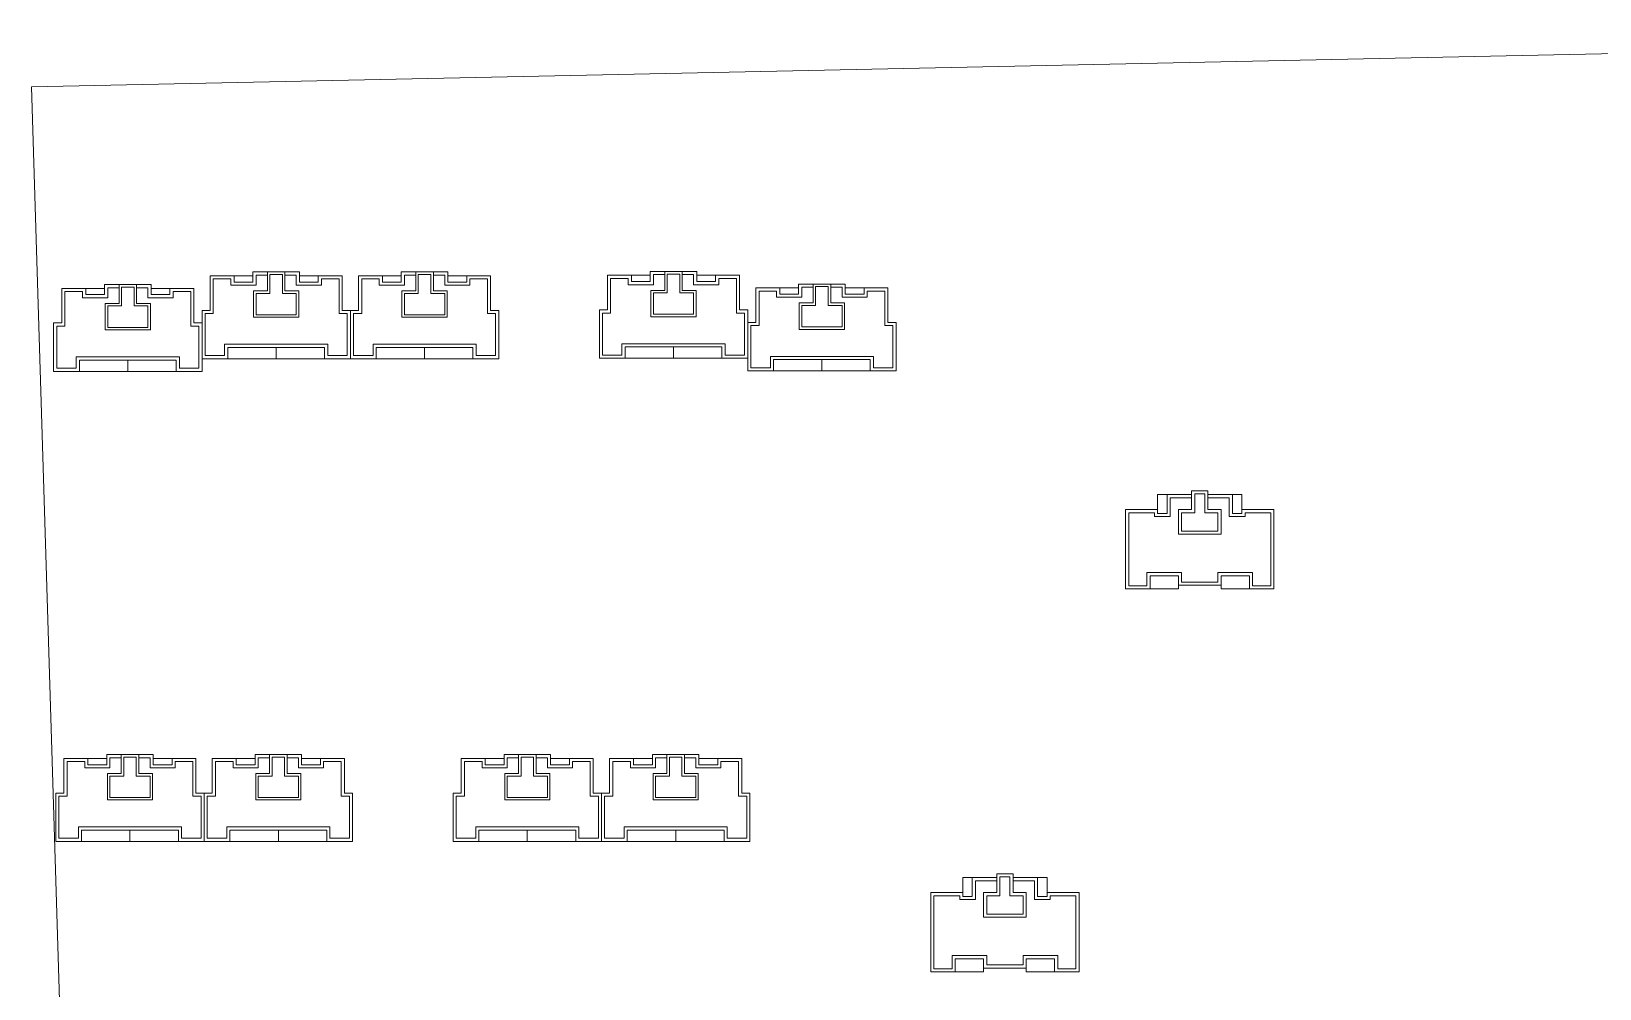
# Model space of a CAD drawing. Extents: x 208319 to 271319, y 1003 to 45500.
# Drawn here: x 211812 to 214805, y 5629 to 7455 of the extents above; entities that cross this region are included whole.
import ezdxf

# ---------------------------------------------------------------- set-up
doc = ezdxf.new("R2010")
doc.units = 0
doc.header["$LTSCALE"] = 1000
doc.header["$MEASUREMENT"] = 0
doc.layers.add('140', color=2, linetype='Continuous', lineweight=5)

msp = doc.modelspace()

# ---------------------------------------------------------------- linework, layer by layer
at = {"layer": '140', "color": 7}
for p, q in [((216837.6, 7455.5), (211812, 7350)), ((211812, 7350), (211911.3, 4136.3)), ((212153.3, 6989.3), (212198.9, 6989.3)), ((212153.3, 6923.3), (212153.3, 6989.3)), ((212159.3, 6983.3), (212192.9, 6983.3)), ((212159.3, 6917.3), (212159.3, 6983.3)), ((212192.9, 6983.3), (212192.9, 6971.3)), ((212196.5, 6989.3), (212198.9, 6989.3)), ((212198.9, 6989.3), (212234.9, 6989.3)), ((212198.9, 6989.3), (212198.9, 6977.3)), ((212198.9, 6977.3), (212234.9, 6977.3)), ((212234.9, 6996.5), (212323.7, 6996.5)), ((212234.9, 6977.3), (212234.9, 6996.5)), ((212240.9, 6990.5), (212262.5, 6990.5)), ((212240.9, 6971.3), (212240.9, 6990.5)), ((212262.5, 6996.5), (212262.5, 6960.5)), ((212291.3, 6991.7), (212267.3, 6991.7)), ((212267.3, 6991.7), (212267.3, 6955.7)), ((212291.3, 6955.7), (212291.3, 6991.7)), ((212296.1, 6960.5), (212296.1, 6996.5)), ((212296.1, 6990.5), (212317.7, 6990.5)), ((212317.7, 6990.5), (212317.7, 6971.3)), ((212323.7, 6996.5), (212323.7, 6977.3)), ((212359.7, 6989.3), (212323.7, 6989.3)), ((212323.7, 6977.3), (212359.7, 6977.3)), ((212359.7, 6989.3), (212405.3, 6989.3)), ((212359.7, 6977.3), (212359.7, 6989.3)), ((212365.7, 6983.3), (212399.3, 6983.3)), ((212365.7, 6971.3), (212365.7, 6983.3)), ((212399.3, 6983.3), (212399.3, 6917.3)), ((212405.3, 6989.3), (212405.3, 6923.3)), ((212436.5, 6989.3), (212482.1, 6989.3)), ((212436.5, 6923.3), (212436.5, 6989.3)), ((212442.5, 6983.3), (212476.1, 6983.3)), ((212442.5, 6917.3), (212442.5, 6983.3)), ((212476.1, 6983.3), (212476.1, 6971.3)), ((212479.7, 6989.3), (212482.1, 6989.3)), ((212482.1, 6989.3), (212518.1, 6989.3)), ((212482.1, 6989.3), (212482.1, 6977.3)), ((212482.1, 6977.3), (212518.1, 6977.3)), ((212518.1, 6996.5), (212606.9, 6996.5)), ((212518.1, 6977.3), (212518.1, 6996.5)), ((212524.1, 6990.5), (212545.7, 6990.5)), ((212524.1, 6971.3), (212524.1, 6990.5)), ((212545.7, 6996.5), (212545.7, 6960.5)), ((212574.5, 6991.7), (212550.5, 6991.7)), ((212550.5, 6991.7), (212550.5, 6955.7)), ((212574.5, 6955.7), (212574.5, 6991.7)), ((212579.3, 6960.5), (212579.3, 6996.5)), ((212579.3, 6990.5), (212600.9, 6990.5)), ((212600.9, 6990.5), (212600.9, 6971.3)), ((212606.9, 6996.5), (212606.9, 6977.3)), ((212642.9, 6989.3), (212606.9, 6989.3)), ((212606.9, 6977.3), (212642.9, 6977.3)), ((212642.9, 6989.3), (212688.5, 6989.3)), ((212642.9, 6977.3), (212642.9, 6989.3)), ((212648.9, 6983.3), (212682.5, 6983.3)), ((212648.9, 6971.3), (212648.9, 6983.3)), ((212682.5, 6983.3), (212682.5, 6917.3)), ((212688.5, 6989.3), (212688.5, 6923.3)), ((212911.7, 6990.2), (212957.3, 6990.2)), ((212911.7, 6924.2), (212911.7, 6990.2)), ((212917.7, 6984.2), (212951.3, 6984.2)), ((212917.7, 6918.2), (212917.7, 6984.2)), ((212951.3, 6984.2), (212951.3, 6972.2)), ((212954.9, 6990.2), (212957.3, 6990.2)), ((212957.3, 6990.2), (212993.3, 6990.2)), ((212957.3, 6990.2), (212957.3, 6978.2)), ((212957.3, 6978.2), (212993.3, 6978.2)), ((212993.3, 6997.4), (213082.1, 6997.4)), ((212993.3, 6978.2), (212993.3, 6997.4)), ((212999.3, 6991.4), (213020.9, 6991.4)), ((212999.3, 6972.2), (212999.3, 6991.4)), ((213020.9, 6997.4), (213020.9, 6961.4)), ((213049.7, 6992.6), (213025.7, 6992.6)), ((213025.7, 6992.6), (213025.7, 6956.6)), ((213049.7, 6956.6), (213049.7, 6992.6)), ((213054.5, 6961.4), (213054.5, 6997.4)), ((213054.5, 6991.4), (213076.1, 6991.4)), ((213076.1, 6991.4), (213076.1, 6972.2)), ((213082.1, 6997.4), (213082.1, 6978.2)), ((213118.1, 6990.2), (213082.1, 6990.2)), ((213082.1, 6978.2), (213118.1, 6978.2)), ((213118.1, 6990.2), (213163.7, 6990.2)), ((213118.1, 6978.2), (213118.1, 6990.2)), ((213124.1, 6984.2), (213157.7, 6984.2)), ((213124.1, 6972.2), (213124.1, 6984.2)), ((213157.7, 6984.2), (213157.7, 6918.2)), ((213163.7, 6990.2), (213163.7, 6924.2)), ((211870.1, 6965.3), (211915.7, 6965.3)), ((211870.1, 6899.3), (211870.1, 6965.3)), ((211876.1, 6959.3), (211909.7, 6959.3)), ((211876.1, 6893.3), (211876.1, 6959.3)), ((211909.7, 6959.3), (211909.7, 6947.3)), ((211909.7, 6947.3), (211957.7, 6947.3)), ((211913.3, 6965.3), (211915.7, 6965.3)), ((211915.7, 6965.3), (211951.7, 6965.3)), ((211915.7, 6965.3), (211915.7, 6953.3)), ((211915.7, 6953.3), (211951.7, 6953.3)), ((211951.7, 6972.5), (212040.5, 6972.5)), ((211951.7, 6953.3), (211951.7, 6972.5)), ((211957.7, 6966.5), (211979.3, 6966.5)), ((211957.7, 6947.3), (211957.7, 6966.5)), ((211979.3, 6972.5), (211979.3, 6936.5)), ((212008.1, 6967.7), (211984.1, 6967.7)), ((211984.1, 6967.7), (211984.1, 6931.7)), ((212008.1, 6931.7), (212008.1, 6967.7)), ((212012.9, 6936.5), (212012.9, 6972.5)), ((212012.9, 6966.5), (212034.5, 6966.5)), ((212034.5, 6966.5), (212034.5, 6947.3)), ((212034.5, 6947.3), (212082.5, 6947.3)), ((212040.5, 6972.5), (212040.5, 6953.3)), ((212076.5, 6965.3), (212040.5, 6965.3)), ((212040.5, 6953.3), (212076.5, 6953.3)), ((212076.5, 6965.3), (212122.1, 6965.3)), ((212076.5, 6953.3), (212076.5, 6965.3)), ((212082.5, 6959.3), (212116.1, 6959.3)), ((212082.5, 6947.3), (212082.5, 6959.3)), ((212116.1, 6959.3), (212116.1, 6893.3)), ((212122.1, 6965.3), (212122.1, 6899.3)), ((212192.9, 6971.3), (212240.9, 6971.3)), ((212236.1, 6960.5), (212236.1, 6910.1)), ((212262.5, 6960.5), (212236.1, 6960.5)), ((212240.9, 6955.7), (212240.9, 6914.9)), ((212267.3, 6955.7), (212240.9, 6955.7)), ((212317.7, 6955.7), (212291.3, 6955.7)), ((212322.5, 6960.5), (212296.1, 6960.5)), ((212317.7, 6971.3), (212365.7, 6971.3)), ((212317.7, 6914.9), (212317.7, 6955.7)), ((212322.5, 6910.1), (212322.5, 6960.5)), ((212476.1, 6971.3), (212524.1, 6971.3)), ((212519.3, 6960.5), (212519.3, 6910.1)), ((212545.7, 6960.5), (212519.3, 6960.5)), ((212524.1, 6955.7), (212524.1, 6914.9)), ((212550.5, 6955.7), (212524.1, 6955.7)), ((212600.9, 6955.7), (212574.5, 6955.7)), ((212605.7, 6960.5), (212579.3, 6960.5)), ((212600.9, 6971.3), (212648.9, 6971.3)), ((212600.9, 6914.9), (212600.9, 6955.7)), ((212605.7, 6910.1), (212605.7, 6960.5)), ((212951.3, 6972.2), (212999.3, 6972.2)), ((212994.5, 6961.4), (212994.5, 6911)), ((213020.9, 6961.4), (212994.5, 6961.4)), ((212999.3, 6956.6), (212999.3, 6915.8)), ((213025.7, 6956.6), (212999.3, 6956.6)), ((213076.1, 6956.6), (213049.7, 6956.6)), ((213080.9, 6961.4), (213054.5, 6961.4)), ((213076.1, 6972.2), (213124.1, 6972.2)), ((213076.1, 6915.8), (213076.1, 6956.6)), ((213080.9, 6911), (213080.9, 6961.4)), ((213194.9, 6966.2), (213240.5, 6966.2)), ((213194.9, 6900.2), (213194.9, 6966.2)), ((213200.9, 6960.2), (213234.5, 6960.2)), ((213200.9, 6894.2), (213200.9, 6960.2)), ((213234.5, 6960.2), (213234.5, 6948.2)), ((213234.5, 6948.2), (213282.5, 6948.2)), ((213238.1, 6966.2), (213240.5, 6966.2)), ((213240.5, 6966.2), (213276.5, 6966.2)), ((213240.5, 6966.2), (213240.5, 6954.2)), ((213240.5, 6954.2), (213276.5, 6954.2)), ((213276.5, 6973.4), (213365.3, 6973.4)), ((213276.5, 6954.2), (213276.5, 6973.4)), ((213282.5, 6967.4), (213304.1, 6967.4)), ((213282.5, 6948.2), (213282.5, 6967.4)), ((213304.1, 6973.4), (213304.1, 6937.4)), ((213332.9, 6968.6), (213308.9, 6968.6)), ((213308.9, 6968.6), (213308.9, 6932.6)), ((213332.9, 6932.6), (213332.9, 6968.6)), ((213337.7, 6937.4), (213337.7, 6973.4)), ((213337.7, 6967.4), (213359.3, 6967.4)), ((213359.3, 6967.4), (213359.3, 6948.2)), ((213359.3, 6948.2), (213407.3, 6948.2)), ((213365.3, 6973.4), (213365.3, 6954.2)), ((213401.3, 6966.2), (213365.3, 6966.2)), ((213365.3, 6954.2), (213401.3, 6954.2)), ((213401.3, 6966.2), (213446.9, 6966.2)), ((213401.3, 6954.2), (213401.3, 6966.2)), ((213407.3, 6960.2), (213440.9, 6960.2)), ((213407.3, 6948.2), (213407.3, 6960.2)), ((213440.9, 6960.2), (213440.9, 6894.2)), ((213446.9, 6966.2), (213446.9, 6900.2)), ((211952.9, 6936.5), (211952.9, 6886.1)), ((211979.3, 6936.5), (211952.9, 6936.5)), ((211957.7, 6931.7), (211957.7, 6890.9)), ((211984.1, 6931.7), (211957.7, 6931.7)), ((212034.5, 6931.7), (212008.1, 6931.7)), ((212039.3, 6936.5), (212012.9, 6936.5)), ((212034.5, 6890.9), (212034.5, 6931.7)), ((212039.3, 6886.1), (212039.3, 6936.5)), ((212137.7, 6923.3), (212153.3, 6923.3)), ((212137.7, 6830.9), (212137.7, 6923.3)), ((212143.7, 6917.3), (212159.3, 6917.3)), ((212143.7, 6836.9), (212143.7, 6917.3)), ((212240.9, 6914.9), (212317.7, 6914.9)), ((212399.3, 6917.3), (212414.9, 6917.3)), ((212405.3, 6923.3), (212420.9, 6923.3)), ((212414.9, 6917.3), (212414.9, 6836.9)), ((212420.9, 6923.3), (212420.9, 6830.9)), ((212420.9, 6923.3), (212436.5, 6923.3)), ((212420.9, 6830.9), (212420.9, 6923.3)), ((212426.9, 6917.3), (212442.5, 6917.3)), ((212426.9, 6836.9), (212426.9, 6917.3)), ((212524.1, 6914.9), (212600.9, 6914.9)), ((212682.5, 6917.3), (212698.1, 6917.3)), ((212688.5, 6923.3), (212704.1, 6923.3)), ((212698.1, 6917.3), (212698.1, 6836.9)), ((212704.1, 6923.3), (212704.1, 6830.9)), ((212896.1, 6924.2), (212911.7, 6924.2)), ((212896.1, 6831.8), (212896.1, 6924.2)), ((212902.1, 6918.2), (212917.7, 6918.2)), ((212902.1, 6837.8), (212902.1, 6918.2)), ((212999.3, 6915.8), (213076.1, 6915.8)), ((213157.7, 6918.2), (213173.3, 6918.2)), ((213163.7, 6924.2), (213179.3, 6924.2)), ((213173.3, 6918.2), (213173.3, 6837.8)), ((213179.3, 6924.2), (213179.3, 6831.8)), ((213277.7, 6937.4), (213277.7, 6887)), ((213304.1, 6937.4), (213277.7, 6937.4)), ((213282.5, 6932.6), (213282.5, 6891.8)), ((213308.9, 6932.6), (213282.5, 6932.6)), ((213359.3, 6932.6), (213332.9, 6932.6)), ((213364.1, 6937.4), (213337.7, 6937.4)), ((213359.3, 6891.8), (213359.3, 6932.6)), ((213364.1, 6887), (213364.1, 6937.4)), ((211854.5, 6899.3), (211870.1, 6899.3)), ((211854.5, 6806.9), (211854.5, 6899.3)), ((211860.5, 6893.3), (211876.1, 6893.3)), ((211860.5, 6812.9), (211860.5, 6893.3)), ((211952.9, 6887.3), (211952.9, 6886.1)), ((211952.9, 6886.1), (212039.3, 6886.1)), ((211957.7, 6890.9), (212034.5, 6890.9)), ((212038.1, 6886.1), (212039.3, 6886.1)), ((212116.1, 6893.3), (212131.7, 6893.3)), ((212122.1, 6899.3), (212137.7, 6899.3)), ((212131.7, 6893.3), (212131.7, 6812.9)), ((212137.7, 6899.3), (212137.7, 6806.9)), ((212236.1, 6911.3), (212236.1, 6910.1)), ((212236.1, 6910.1), (212322.5, 6910.1)), ((212321.3, 6910.1), (212322.5, 6910.1)), ((212519.3, 6911.3), (212519.3, 6910.1)), ((212519.3, 6910.1), (212605.7, 6910.1)), ((212604.5, 6910.1), (212605.7, 6910.1)), ((212994.5, 6912.2), (212994.5, 6911)), ((212994.5, 6911), (213080.9, 6911)), ((213079.7, 6911), (213080.9, 6911)), ((213179.3, 6900.2), (213194.9, 6900.2)), ((213179.3, 6807.8), (213179.3, 6900.2)), ((213185.3, 6894.2), (213200.9, 6894.2)), ((213185.3, 6813.8), (213185.3, 6894.2)), ((213277.7, 6888.2), (213277.7, 6887)), ((213277.7, 6887), (213364.1, 6887)), ((213282.5, 6891.8), (213359.3, 6891.8)), ((213362.9, 6887), (213364.1, 6887)), ((213440.9, 6894.2), (213456.5, 6894.2)), ((213446.9, 6900.2), (213462.5, 6900.2)), ((213456.5, 6894.2), (213456.5, 6813.8)), ((213462.5, 6900.2), (213462.5, 6807.8)), ((212180.9, 6858.5), (212180.9, 6836.9)), ((212279.3, 6858.5), (212180.9, 6858.5)), ((212377.7, 6858.5), (212279.3, 6858.5)), ((212377.7, 6836.9), (212377.7, 6858.5)), ((212464.1, 6858.5), (212464.1, 6836.9)), ((212562.5, 6858.5), (212464.1, 6858.5)), ((212660.9, 6858.5), (212562.5, 6858.5)), ((212660.9, 6836.9), (212660.9, 6858.5)), ((212939.3, 6859.4), (212939.3, 6837.8)), ((213037.7, 6859.4), (212939.3, 6859.4)), ((213136.1, 6859.4), (213037.7, 6859.4)), ((213136.1, 6837.8), (213136.1, 6859.4)), ((211897.7, 6834.5), (211897.7, 6812.9)), ((211996.1, 6834.5), (211897.7, 6834.5)), ((211903.7, 6828.5), (211903.7, 6806.9)), ((211996.1, 6828.5), (211903.7, 6828.5)), ((212094.5, 6834.5), (211996.1, 6834.5)), ((212088.5, 6828.5), (211996.1, 6828.5)), ((211996.1, 6828.5), (211996.1, 6806.9)), ((212088.5, 6806.9), (212088.5, 6828.5)), ((212094.5, 6812.9), (212094.5, 6834.5)), ((212186.9, 6830.9), (212137.7, 6830.9)), ((212180.9, 6836.9), (212143.7, 6836.9)), ((212186.9, 6852.5), (212186.9, 6830.9)), ((212279.3, 6852.5), (212186.9, 6852.5)), ((212279.3, 6830.9), (212186.9, 6830.9)), ((212371.7, 6852.5), (212279.3, 6852.5)), ((212279.3, 6852.5), (212279.3, 6830.9)), ((212279.3, 6830.9), (212371.7, 6830.9)), ((212371.7, 6830.9), (212371.7, 6852.5)), ((212420.9, 6830.9), (212371.7, 6830.9)), ((212414.9, 6836.9), (212377.7, 6836.9)), ((212470.1, 6830.9), (212420.9, 6830.9)), ((212464.1, 6836.9), (212426.9, 6836.9)), ((212470.1, 6852.5), (212470.1, 6830.9)), ((212562.5, 6852.5), (212470.1, 6852.5)), ((212562.5, 6830.9), (212470.1, 6830.9)), ((212654.9, 6852.5), (212562.5, 6852.5)), ((212562.5, 6852.5), (212562.5, 6830.9)), ((212562.5, 6830.9), (212654.9, 6830.9)), ((212654.9, 6830.9), (212654.9, 6852.5)), ((212704.1, 6830.9), (212654.9, 6830.9)), ((212698.1, 6836.9), (212660.9, 6836.9)), ((212945.3, 6831.8), (212896.1, 6831.8)), ((212939.3, 6837.8), (212902.1, 6837.8)), ((212945.3, 6853.4), (212945.3, 6831.8)), ((213037.7, 6853.4), (212945.3, 6853.4)), ((213037.7, 6831.8), (212945.3, 6831.8)), ((213130.1, 6853.4), (213037.7, 6853.4)), ((213037.7, 6853.4), (213037.7, 6831.8)), ((213037.7, 6831.8), (213130.1, 6831.8)), ((213130.1, 6831.8), (213130.1, 6853.4)), ((213179.3, 6831.8), (213130.1, 6831.8)), ((213173.3, 6837.8), (213136.1, 6837.8)), ((213222.5, 6835.4), (213222.5, 6813.8)), ((213320.9, 6835.4), (213222.5, 6835.4)), ((213228.5, 6829.4), (213228.5, 6807.8)), ((213320.9, 6829.4), (213228.5, 6829.4)), ((213419.3, 6835.4), (213320.9, 6835.4)), ((213413.3, 6829.4), (213320.9, 6829.4)), ((213320.9, 6829.4), (213320.9, 6807.8)), ((213413.3, 6807.8), (213413.3, 6829.4)), ((213419.3, 6813.8), (213419.3, 6835.4)), ((211903.7, 6806.9), (211854.5, 6806.9)), ((211897.7, 6812.9), (211860.5, 6812.9)), ((211996.1, 6806.9), (211903.7, 6806.9)), ((211996.1, 6806.9), (212088.5, 6806.9)), ((212137.7, 6806.9), (212088.5, 6806.9)), ((212131.7, 6812.9), (212094.5, 6812.9)), ((213228.5, 6807.8), (213179.3, 6807.8)), ((213222.5, 6813.8), (213185.3, 6813.8)), ((213320.9, 6807.8), (213228.5, 6807.8)), ((213320.9, 6807.8), (213413.3, 6807.8)), ((213462.5, 6807.8), (213413.3, 6807.8)), ((213456.5, 6813.8), (213419.3, 6813.8)), ((213961.7, 6571.9), (213979.7, 6571.9)), ((213961.7, 6543.1), (213961.7, 6571.9)), ((213979.7, 6571.9), (213979.7, 6535.9)), ((214026.5, 6571.9), (213979.7, 6571.9)), ((213985.7, 6565.9), (213985.7, 6529.9)), ((214026.5, 6565.9), (213985.7, 6565.9)), ((214026.5, 6579.1), (214026.5, 6571.9)), ((214057.7, 6579.1), (214026.5, 6579.1)), ((214026.5, 6571.9), (214026.5, 6543.1)), ((214032.5, 6573.1), (214032.5, 6571.9)), ((214051.7, 6573.1), (214032.5, 6573.1)), ((214032.5, 6571.9), (214032.5, 6537.1)), ((214051.7, 6537.1), (214051.7, 6573.1)), ((214057.7, 6571.9), (214057.7, 6579.1)), ((214057.7, 6543.1), (214057.7, 6579.1)), ((214104.5, 6571.9), (214057.7, 6571.9)), ((214098.5, 6565.9), (214057.7, 6565.9)), ((214098.5, 6529.9), (214098.5, 6565.9)), ((214122.5, 6571.9), (214104.5, 6571.9)), ((214104.5, 6535.9), (214104.5, 6571.9)), ((214122.5, 6543.1), (214122.5, 6571.9)), ((213900.5, 6543.1), (213900.5, 6391.9)), ((213940.1, 6543.1), (213900.5, 6543.1)), ((213906.5, 6537.1), (213906.5, 6397.9)), ((213940.1, 6537.1), (213906.5, 6537.1)), ((213961.7, 6543.1), (213940.1, 6543.1)), ((213955.7, 6537.1), (213940.1, 6537.1)), ((213955.7, 6529.9), (213955.7, 6537.1)), ((213985.7, 6529.9), (213955.7, 6529.9)), ((213961.7, 6535.9), (213961.7, 6543.1)), ((213979.7, 6535.9), (213961.7, 6535.9)), ((214001.3, 6543.1), (214001.3, 6496.3)), ((214026.5, 6543.1), (214001.3, 6543.1)), ((214007.3, 6537.1), (214007.3, 6502.3)), ((214032.5, 6537.1), (214007.3, 6537.1)), ((214076.9, 6537.1), (214051.7, 6537.1)), ((214082.9, 6543.1), (214057.7, 6543.1)), ((214076.9, 6502.3), (214076.9, 6537.1)), ((214082.9, 6496.3), (214082.9, 6543.1)), ((214128.5, 6529.9), (214098.5, 6529.9)), ((214122.5, 6535.9), (214104.5, 6535.9)), ((214122.5, 6543.1), (214122.5, 6535.9)), ((214144.1, 6543.1), (214122.5, 6543.1)), ((214128.5, 6537.1), (214128.5, 6529.9)), ((214144.1, 6537.1), (214128.5, 6537.1)), ((214183.7, 6543.1), (214144.1, 6543.1)), ((214177.7, 6537.1), (214144.1, 6537.1)), ((214177.7, 6397.9), (214177.7, 6537.1)), ((214183.7, 6391.9), (214183.7, 6543.1)), ((214001.3, 6496.3), (214082.9, 6496.3)), ((214007.3, 6502.3), (214076.9, 6502.3)), ((213941.3, 6423.1), (214007.3, 6423.1)), ((213941.3, 6397.9), (213941.3, 6423.1)), ((213947.3, 6417.1), (214001.3, 6417.1)), ((213947.3, 6391.9), (213947.3, 6417.1)), ((214001.3, 6417.1), (214001.3, 6399.1)), ((214007.3, 6423.1), (214007.3, 6405.1)), ((214076.9, 6423.1), (214142.9, 6423.1)), ((214076.9, 6405.1), (214076.9, 6423.1)), ((214082.9, 6417.1), (214136.9, 6417.1)), ((214082.9, 6399.1), (214082.9, 6417.1)), ((214136.9, 6417.1), (214136.9, 6391.9)), ((214142.9, 6423.1), (214142.9, 6397.9)), ((213900.5, 6391.9), (213947.3, 6391.9)), ((213906.5, 6397.9), (213941.3, 6397.9)), ((213947.3, 6391.9), (214001.3, 6391.9)), ((214001.3, 6391.9), (214001.3, 6399.1)), ((214001.3, 6399.1), (214042.1, 6399.1)), ((214007.3, 6405.1), (214042.1, 6405.1)), ((214042.1, 6405.1), (214076.9, 6405.1)), ((214042.1, 6399.1), (214082.9, 6399.1)), ((214082.9, 6391.9), (214082.9, 6399.1)), ((214136.9, 6391.9), (214082.9, 6391.9)), ((214136.9, 6391.9), (214183.7, 6391.9)), ((214142.9, 6397.9), (214177.7, 6397.9)), ((211874.2, 6068.6), (211919.8, 6068.6)), ((211874.2, 6002.6), (211874.2, 6068.6)), ((211880.2, 6062.6), (211913.8, 6062.6)), ((211880.2, 5996.6), (211880.2, 6062.6)), ((211913.8, 6062.6), (211913.8, 6050.6)), ((211913.8, 6050.6), (211961.8, 6050.6)), ((211917.4, 6068.6), (211919.8, 6068.6)), ((211919.8, 6068.6), (211955.8, 6068.6)), ((211919.8, 6068.6), (211919.8, 6056.6)), ((211919.8, 6056.6), (211955.8, 6056.6)), ((211955.8, 6075.8), (212044.6, 6075.8)), ((211955.8, 6056.6), (211955.8, 6075.8)), ((211961.8, 6069.8), (211983.4, 6069.8)), ((211961.8, 6050.6), (211961.8, 6069.8)), ((211983.4, 6075.8), (211983.4, 6039.8)), ((212012.2, 6071), (211988.2, 6071)), ((211988.2, 6071), (211988.2, 6035)), ((212012.2, 6035), (212012.2, 6071)), ((212017, 6039.8), (212017, 6075.8)), ((212017, 6069.8), (212038.6, 6069.8)), ((212038.6, 6069.8), (212038.6, 6050.6)), ((212038.6, 6050.6), (212086.6, 6050.6)), ((212044.6, 6075.8), (212044.6, 6056.6)), ((212080.6, 6068.6), (212044.6, 6068.6)), ((212044.6, 6056.6), (212080.6, 6056.6)), ((212080.6, 6068.6), (212126.2, 6068.6)), ((212080.6, 6056.6), (212080.6, 6068.6)), ((212086.6, 6062.6), (212120.2, 6062.6)), ((212086.6, 6050.6), (212086.6, 6062.6)), ((212120.2, 6062.6), (212120.2, 5996.6)), ((212126.2, 6068.6), (212126.2, 6002.6)), ((212157.4, 6068.6), (212203, 6068.6)), ((212157.4, 6002.6), (212157.4, 6068.6)), ((212163.4, 6062.6), (212197, 6062.6)), ((212163.4, 5996.6), (212163.4, 6062.6)), ((212197, 6062.6), (212197, 6050.6)), ((212197, 6050.6), (212245, 6050.6)), ((212200.6, 6068.6), (212203, 6068.6)), ((212203, 6068.6), (212239, 6068.6)), ((212203, 6068.6), (212203, 6056.6)), ((212203, 6056.6), (212239, 6056.6)), ((212239, 6075.8), (212327.8, 6075.8)), ((212239, 6056.6), (212239, 6075.8)), ((212245, 6069.8), (212266.6, 6069.8)), ((212245, 6050.6), (212245, 6069.8)), ((212266.6, 6075.8), (212266.6, 6039.8)), ((212295.4, 6071), (212271.4, 6071)), ((212271.4, 6071), (212271.4, 6035)), ((212295.4, 6035), (212295.4, 6071)), ((212300.2, 6039.8), (212300.2, 6075.8)), ((212300.2, 6069.8), (212321.8, 6069.8)), ((212321.8, 6069.8), (212321.8, 6050.6)), ((212321.8, 6050.6), (212369.8, 6050.6)), ((212327.8, 6075.8), (212327.8, 6056.6)), ((212363.8, 6068.6), (212327.8, 6068.6)), ((212327.8, 6056.6), (212363.8, 6056.6)), ((212363.8, 6068.6), (212409.4, 6068.6)), ((212363.8, 6056.6), (212363.8, 6068.6)), ((212369.8, 6062.6), (212403.4, 6062.6)), ((212369.8, 6050.6), (212369.8, 6062.6)), ((212403.4, 6062.6), (212403.4, 5996.6)), ((212409.4, 6068.6), (212409.4, 6002.6)), ((212632.6, 6068.6), (212678.2, 6068.6)), ((212632.6, 6002.6), (212632.6, 6068.6)), ((212638.6, 6062.6), (212672.2, 6062.6)), ((212638.6, 5996.6), (212638.6, 6062.6)), ((212672.2, 6062.6), (212672.2, 6050.6)), ((212672.2, 6050.6), (212720.2, 6050.6)), ((212675.8, 6068.6), (212678.2, 6068.6)), ((212678.2, 6068.6), (212714.2, 6068.6)), ((212678.2, 6068.6), (212678.2, 6056.6)), ((212678.2, 6056.6), (212714.2, 6056.6)), ((212714.2, 6075.8), (212803, 6075.8)), ((212714.2, 6056.6), (212714.2, 6075.8)), ((212720.2, 6069.8), (212741.8, 6069.8)), ((212720.2, 6050.6), (212720.2, 6069.8)), ((212741.8, 6075.8), (212741.8, 6039.8)), ((212770.6, 6071), (212746.6, 6071)), ((212746.6, 6071), (212746.6, 6035)), ((212770.6, 6035), (212770.6, 6071)), ((212775.4, 6039.8), (212775.4, 6075.8)), ((212775.4, 6069.8), (212797, 6069.8)), ((212797, 6069.8), (212797, 6050.6)), ((212797, 6050.6), (212845, 6050.6)), ((212803, 6075.8), (212803, 6056.6)), ((212839, 6068.6), (212803, 6068.6)), ((212803, 6056.6), (212839, 6056.6)), ((212839, 6068.6), (212884.6, 6068.6)), ((212839, 6056.6), (212839, 6068.6)), ((212845, 6062.6), (212878.6, 6062.6)), ((212845, 6050.6), (212845, 6062.6)), ((212878.6, 6062.6), (212878.6, 5996.6)), ((212884.6, 6068.6), (212884.6, 6002.6)), ((212915.8, 6068.6), (212961.4, 6068.6)), ((212915.8, 6002.6), (212915.8, 6068.6)), ((212921.8, 6062.6), (212955.4, 6062.6)), ((212921.8, 5996.6), (212921.8, 6062.6)), ((212955.4, 6062.6), (212955.4, 6050.6)), ((212955.4, 6050.6), (213003.4, 6050.6)), ((212959, 6068.6), (212961.4, 6068.6)), ((212961.4, 6068.6), (212997.4, 6068.6)), ((212961.4, 6068.6), (212961.4, 6056.6)), ((212961.4, 6056.6), (212997.4, 6056.6)), ((212997.4, 6075.8), (213086.2, 6075.8)), ((212997.4, 6056.6), (212997.4, 6075.8)), ((213003.4, 6069.8), (213025, 6069.8)), ((213003.4, 6050.6), (213003.4, 6069.8)), ((213025, 6075.8), (213025, 6039.8)), ((213053.8, 6071), (213029.8, 6071)), ((213029.8, 6071), (213029.8, 6035)), ((213053.8, 6035), (213053.8, 6071)), ((213058.6, 6039.8), (213058.6, 6075.8)), ((213058.6, 6069.8), (213080.2, 6069.8)), ((213080.2, 6069.8), (213080.2, 6050.6)), ((213080.2, 6050.6), (213128.2, 6050.6)), ((213086.2, 6075.8), (213086.2, 6056.6)), ((213122.2, 6068.6), (213086.2, 6068.6)), ((213086.2, 6056.6), (213122.2, 6056.6)), ((213122.2, 6068.6), (213167.8, 6068.6)), ((213122.2, 6056.6), (213122.2, 6068.6)), ((213128.2, 6062.6), (213161.8, 6062.6)), ((213128.2, 6050.6), (213128.2, 6062.6)), ((213161.8, 6062.6), (213161.8, 5996.6)), ((213167.8, 6068.6), (213167.8, 6002.6)), ((211957, 6039.8), (211957, 5989.4)), ((211983.4, 6039.8), (211957, 6039.8)), ((211961.8, 6035), (211961.8, 5994.2)), ((211988.2, 6035), (211961.8, 6035)), ((212038.6, 6035), (212012.2, 6035)), ((212043.4, 6039.8), (212017, 6039.8)), ((212038.6, 5994.2), (212038.6, 6035)), ((212043.4, 5989.4), (212043.4, 6039.8)), ((212240.2, 6039.8), (212240.2, 5989.4)), ((212266.6, 6039.8), (212240.2, 6039.8)), ((212245, 6035), (212245, 5994.2)), ((212271.4, 6035), (212245, 6035)), ((212321.8, 6035), (212295.4, 6035)), ((212326.6, 6039.8), (212300.2, 6039.8)), ((212321.8, 5994.2), (212321.8, 6035)), ((212326.6, 5989.4), (212326.6, 6039.8)), ((212715.4, 6039.8), (212715.4, 5989.4)), ((212741.8, 6039.8), (212715.4, 6039.8)), ((212720.2, 6035), (212720.2, 5994.2)), ((212746.6, 6035), (212720.2, 6035)), ((212797, 6035), (212770.6, 6035)), ((212801.8, 6039.8), (212775.4, 6039.8)), ((212797, 5994.2), (212797, 6035)), ((212801.8, 5989.4), (212801.8, 6039.8)), ((212998.6, 6039.8), (212998.6, 5989.4)), ((213025, 6039.8), (212998.6, 6039.8)), ((213003.4, 6035), (213003.4, 5994.2)), ((213029.8, 6035), (213003.4, 6035)), ((213080.2, 6035), (213053.8, 6035)), ((213085, 6039.8), (213058.6, 6039.8)), ((213080.2, 5994.2), (213080.2, 6035)), ((213085, 5989.4), (213085, 6039.8)), ((211858.6, 6002.6), (211874.2, 6002.6)), ((211858.6, 5910.2), (211858.6, 6002.6)), ((211864.6, 5996.6), (211880.2, 5996.6)), ((211864.6, 5916.2), (211864.6, 5996.6)), ((211957, 5990.6), (211957, 5989.4)), ((211957, 5989.4), (212043.4, 5989.4)), ((211961.8, 5994.2), (212038.6, 5994.2)), ((212042.2, 5989.4), (212043.4, 5989.4)), ((212120.2, 5996.6), (212135.8, 5996.6)), ((212126.2, 6002.6), (212141.8, 6002.6)), ((212135.8, 5996.6), (212135.8, 5916.2)), ((212141.8, 6002.6), (212141.8, 5910.2)), ((212141.8, 6002.6), (212157.4, 6002.6)), ((212141.8, 5910.2), (212141.8, 6002.6)), ((212147.8, 5996.6), (212163.4, 5996.6)), ((212147.8, 5916.2), (212147.8, 5996.6)), ((212240.2, 5990.6), (212240.2, 5989.4)), ((212240.2, 5989.4), (212326.6, 5989.4)), ((212245, 5994.2), (212321.8, 5994.2)), ((212325.4, 5989.4), (212326.6, 5989.4)), ((212403.4, 5996.6), (212419, 5996.6)), ((212409.4, 6002.6), (212425, 6002.6)), ((212419, 5996.6), (212419, 5916.2)), ((212425, 6002.6), (212425, 5910.2)), ((212617, 6002.6), (212632.6, 6002.6)), ((212617, 5910.2), (212617, 6002.6)), ((212623, 5996.6), (212638.6, 5996.6)), ((212623, 5916.2), (212623, 5996.6)), ((212715.4, 5990.6), (212715.4, 5989.4)), ((212715.4, 5989.4), (212801.8, 5989.4)), ((212720.2, 5994.2), (212797, 5994.2)), ((212800.6, 5989.4), (212801.8, 5989.4)), ((212878.6, 5996.6), (212894.2, 5996.6)), ((212884.6, 6002.6), (212900.2, 6002.6)), ((212894.2, 5996.6), (212894.2, 5916.2)), ((212900.2, 6002.6), (212900.2, 5910.2)), ((212900.2, 6002.6), (212915.8, 6002.6)), ((212900.2, 5910.2), (212900.2, 6002.6)), ((212906.2, 5996.6), (212921.8, 5996.6)), ((212906.2, 5916.2), (212906.2, 5996.6)), ((212998.6, 5990.6), (212998.6, 5989.4)), ((212998.6, 5989.4), (213085, 5989.4)), ((213003.4, 5994.2), (213080.2, 5994.2)), ((213083.8, 5989.4), (213085, 5989.4)), ((213161.8, 5996.6), (213177.4, 5996.6)), ((213167.8, 6002.6), (213183.4, 6002.6)), ((213177.4, 5996.6), (213177.4, 5916.2)), ((213183.4, 6002.6), (213183.4, 5910.2)), ((211901.8, 5937.8), (211901.8, 5916.2)), ((212000.2, 5937.8), (211901.8, 5937.8)), ((211907.8, 5931.8), (211907.8, 5910.2)), ((212000.2, 5931.8), (211907.8, 5931.8)), ((212098.6, 5937.8), (212000.2, 5937.8)), ((212092.6, 5931.8), (212000.2, 5931.8)), ((212000.2, 5931.8), (212000.2, 5910.2)), ((212092.6, 5910.2), (212092.6, 5931.8)), ((212098.6, 5916.2), (212098.6, 5937.8)), ((212185, 5937.8), (212185, 5916.2)), ((212283.4, 5937.8), (212185, 5937.8)), ((212191, 5931.8), (212191, 5910.2)), ((212283.4, 5931.8), (212191, 5931.8)), ((212381.8, 5937.8), (212283.4, 5937.8)), ((212375.8, 5931.8), (212283.4, 5931.8)), ((212283.4, 5931.8), (212283.4, 5910.2)), ((212375.8, 5910.2), (212375.8, 5931.8)), ((212381.8, 5916.2), (212381.8, 5937.8)), ((212660.2, 5937.8), (212660.2, 5916.2)), ((212758.6, 5937.8), (212660.2, 5937.8)), ((212666.2, 5931.8), (212666.2, 5910.2)), ((212758.6, 5931.8), (212666.2, 5931.8)), ((212857, 5937.8), (212758.6, 5937.8)), ((212851, 5931.8), (212758.6, 5931.8)), ((212758.6, 5931.8), (212758.6, 5910.2)), ((212851, 5910.2), (212851, 5931.8)), ((212857, 5916.2), (212857, 5937.8)), ((212943.4, 5937.8), (212943.4, 5916.2)), ((213041.8, 5937.8), (212943.4, 5937.8)), ((212949.4, 5931.8), (212949.4, 5910.2)), ((213041.8, 5931.8), (212949.4, 5931.8)), ((213140.2, 5937.8), (213041.8, 5937.8)), ((213134.2, 5931.8), (213041.8, 5931.8)), ((213041.8, 5931.8), (213041.8, 5910.2)), ((213134.2, 5910.2), (213134.2, 5931.8)), ((213140.2, 5916.2), (213140.2, 5937.8)), ((211907.8, 5910.2), (211858.6, 5910.2)), ((211901.8, 5916.2), (211864.6, 5916.2)), ((212000.2, 5910.2), (211907.8, 5910.2)), ((212000.2, 5910.2), (212092.6, 5910.2)), ((212141.8, 5910.2), (212092.6, 5910.2)), ((212135.8, 5916.2), (212098.6, 5916.2)), ((212191, 5910.2), (212141.8, 5910.2)), ((212185, 5916.2), (212147.8, 5916.2)), ((212283.4, 5910.2), (212191, 5910.2)), ((212283.4, 5910.2), (212375.8, 5910.2)), ((212425, 5910.2), (212375.8, 5910.2)), ((212419, 5916.2), (212381.8, 5916.2)), ((212666.2, 5910.2), (212617, 5910.2)), ((212660.2, 5916.2), (212623, 5916.2)), ((212758.6, 5910.2), (212666.2, 5910.2)), ((212758.6, 5910.2), (212851, 5910.2)), ((212900.2, 5910.2), (212851, 5910.2)), ((212894.2, 5916.2), (212857, 5916.2)), ((212949.4, 5910.2), (212900.2, 5910.2)), ((212943.4, 5916.2), (212906.2, 5916.2)), ((213041.8, 5910.2), (212949.4, 5910.2)), ((213041.8, 5910.2), (213134.2, 5910.2)), ((213183.4, 5910.2), (213134.2, 5910.2)), ((213177.4, 5916.2), (213140.2, 5916.2)), ((213589.9, 5841.3), (213607.9, 5841.3)), ((213589.9, 5812.5), (213589.9, 5841.3)), ((213607.9, 5841.3), (213607.9, 5805.3)), ((213654.7, 5841.3), (213607.9, 5841.3)), ((213654.7, 5848.5), (213654.7, 5841.3)), ((213685.9, 5848.5), (213654.7, 5848.5)), ((213654.7, 5841.3), (213654.7, 5812.5)), ((213660.7, 5842.5), (213660.7, 5841.3)), ((213679.9, 5842.5), (213660.7, 5842.5)), ((213660.7, 5841.3), (213660.7, 5806.5)), ((213679.9, 5806.5), (213679.9, 5842.5)), ((213685.9, 5841.3), (213685.9, 5848.5)), ((213685.9, 5812.5), (213685.9, 5848.5)), ((213732.7, 5841.3), (213685.9, 5841.3)), ((213750.7, 5841.3), (213732.7, 5841.3)), ((213732.7, 5805.3), (213732.7, 5841.3)), ((213750.7, 5812.5), (213750.7, 5841.3)), ((213528.7, 5812.5), (213528.7, 5661.3)), ((213568.3, 5812.5), (213528.7, 5812.5)), ((213589.9, 5812.5), (213568.3, 5812.5)), ((213589.9, 5805.3), (213589.9, 5812.5)), ((213613.9, 5835.3), (213613.9, 5799.3)), ((213654.7, 5835.3), (213613.9, 5835.3)), ((213629.5, 5812.5), (213629.5, 5765.7)), ((213654.7, 5812.5), (213629.5, 5812.5)), ((213726.7, 5835.3), (213685.9, 5835.3)), ((213711.1, 5812.5), (213685.9, 5812.5)), ((213711.1, 5765.7), (213711.1, 5812.5)), ((213726.7, 5799.3), (213726.7, 5835.3)), ((213750.7, 5812.5), (213750.7, 5805.3)), ((213772.3, 5812.5), (213750.7, 5812.5)), ((213811.9, 5812.5), (213772.3, 5812.5)), ((213811.9, 5661.3), (213811.9, 5812.5)), ((213534.7, 5806.5), (213534.7, 5667.3)), ((213568.3, 5806.5), (213534.7, 5806.5)), ((213583.9, 5806.5), (213568.3, 5806.5)), ((213583.9, 5799.3), (213583.9, 5806.5)), ((213613.9, 5799.3), (213583.9, 5799.3)), ((213607.9, 5805.3), (213589.9, 5805.3)), ((213635.5, 5806.5), (213635.5, 5771.7)), ((213660.7, 5806.5), (213635.5, 5806.5)), ((213705.1, 5806.5), (213679.9, 5806.5)), ((213705.1, 5771.7), (213705.1, 5806.5)), ((213756.7, 5799.3), (213726.7, 5799.3)), ((213750.7, 5805.3), (213732.7, 5805.3)), ((213756.7, 5806.5), (213756.7, 5799.3)), ((213772.3, 5806.5), (213756.7, 5806.5)), ((213805.9, 5806.5), (213772.3, 5806.5)), ((213805.9, 5667.3), (213805.9, 5806.5)), ((213629.5, 5765.7), (213711.1, 5765.7)), ((213635.5, 5771.7), (213705.1, 5771.7)), ((213569.5, 5692.5), (213635.5, 5692.5)), ((213569.5, 5667.3), (213569.5, 5692.5)), ((213635.5, 5692.5), (213635.5, 5674.5)), ((213705.1, 5692.5), (213771.1, 5692.5)), ((213705.1, 5674.5), (213705.1, 5692.5)), ((213771.1, 5692.5), (213771.1, 5667.3)), ((213528.7, 5661.3), (213575.5, 5661.3)), ((213534.7, 5667.3), (213569.5, 5667.3)), ((213575.5, 5686.5), (213629.5, 5686.5)), ((213575.5, 5661.3), (213575.5, 5686.5)), ((213575.5, 5661.3), (213629.5, 5661.3)), ((213629.5, 5686.5), (213629.5, 5668.5)), ((213629.5, 5661.3), (213629.5, 5668.5)), ((213629.5, 5668.5), (213670.3, 5668.5)), ((213635.5, 5674.5), (213670.3, 5674.5)), ((213670.3, 5674.5), (213705.1, 5674.5)), ((213670.3, 5668.5), (213711.1, 5668.5)), ((213711.1, 5686.5), (213765.1, 5686.5)), ((213711.1, 5668.5), (213711.1, 5686.5)), ((213711.1, 5661.3), (213711.1, 5668.5)), ((213765.1, 5661.3), (213711.1, 5661.3)), ((213765.1, 5686.5), (213765.1, 5661.3)), ((213765.1, 5661.3), (213811.9, 5661.3)), ((213771.1, 5667.3), (213805.9, 5667.3))]:
    msp.add_line(p, q, dxfattribs=at)

doc.saveas('drawing.dxf')
